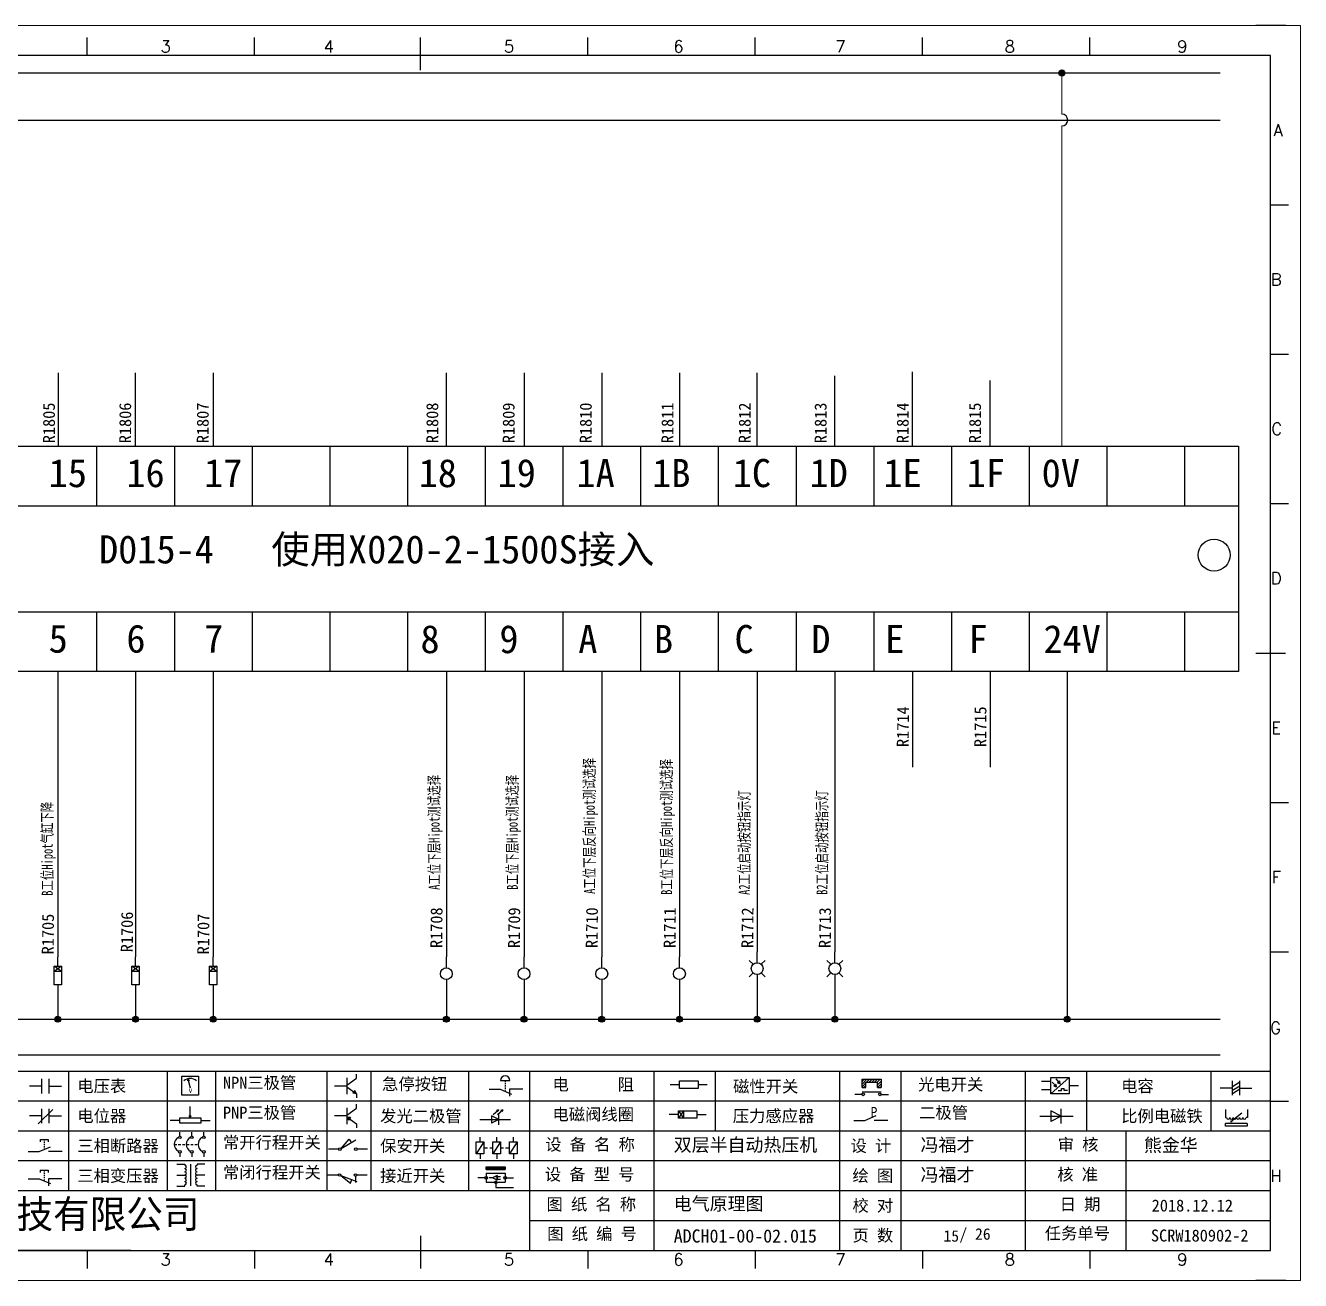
# Model space of a CAD drawing. Extents: x 33864 to 41687, y -3582 to -110.
# Drawn here: x 36772.8 to 36986.1, y -3234 to -3024 of the extents above; entities that cross this region are included whole.
import ezdxf
from ezdxf.enums import TextEntityAlignment as Align

# ---------------------------------------------------------------- set-up
doc = ezdxf.new("R2010")
doc.units = 0
doc.header["$MEASUREMENT"] = 0
doc.layers.add('AE_BOR', color=1, linetype='Continuous')
doc.layers.add('细实线层', color=7, linetype='Continuous')
doc.styles.add('WD', font='romans.shx', dxfattribs={"bigfont": 'gbcbig.shx'})
doc.styles.add('宋', font='', dxfattribs={"width": 0.7})
doc.styles.add('汉字', font='')
doc.styles.get('宋').set_extended_font_data('SimSun')
doc.styles.get('汉字').set_extended_font_data('新宋体')

# ---------------------------------------------------------------- blocks, each defined once
blk = doc.blocks.new('磁性开关')
at = {"linetype": 'ByBlock'}
h = blk.add_hatch(dxfattribs=at)
h.set_pattern_fill('ANSI31', color=256, scale=0.1, style=0)
h.set_pattern_definition([(45, (0, 0), (-0.224506403, 0.224506403), [])])
h.paths.add_polyline_path([(-1907.69, -775.29), (-1910.88, -775.29), (-1910.88, -776.69), (-1910.25, -776.69), (-1910.25, -775.79), (-1908.31, -775.79), (-1908.31, -776.69), (-1907.69, -776.69)])
for p, q in [((-1910.88, -776.69), (-1910.88, -775.29)), ((-1910.88, -775.29), (-1907.69, -775.29)), ((-1910.25, -776.69), (-1910.25, -775.79)), ((-1910.25, -775.79), (-1908.31, -775.79)), ((-1908.31, -776.69), (-1908.31, -775.79)), ((-1907.69, -775.29), (-1907.69, -776.69)), ((-1910.91, -777.81), (-1912.09, -777.81)), ((-1910.88, -776.69), (-1910.25, -776.69)), ((-1910.88, -777.39), (-1907.69, -777.39)), ((-1908.31, -776.69), (-1907.69, -776.69)), ((-1907.66, -777.81), (-1906.48, -777.81))]:
    blk.add_line(p, q, dxfattribs=at)
for centre in [(-1910.68, -777.81), (-1907.88, -777.81)]:
    blk.add_circle(centre, 0.225, dxfattribs=at)
blk = doc.blocks.new('光电开关')
at = {"linetype": 'ByBlock'}
h = blk.add_hatch(dxfattribs=at)
h.set_pattern_fill('ANSI31', color=256, scale=0.01, style=0)
h.set_pattern_definition([(45, (0.172267, 0), (-0.0224506403, 0.0224506403), [])])
h.paths.add_polyline_path([(-1882.44, -776.34), (-1882.5, -775.91), (-1882.68, -776.07)])
h.paths.add_polyline_path([(-1882.44, -776.34), (-1882.68, -776.07), (-1882.86, -776.23)])
h.paths.add_polyline_path([(-1883.11, -776.45), (-1883.29, -776.61), (-1883.05, -776.88)])
h.paths.add_polyline_path([(-1883.29, -776.61), (-1883.47, -776.77), (-1883.05, -776.88)])
for p, q in [((-1884.01, -775.96), (-1885.56, -775.96)), ((-1880.91, -775.3), (-1884.01, -778.05)), ((-1883.75, -776.09), (-1883.05, -776.88)), ((-1883.14, -775.55), (-1882.44, -776.34)), ((-1882.5, -775.91), (-1882.86, -776.23)), ((-1882.44, -776.34), (-1882.86, -776.23)), ((-1882.44, -776.34), (-1882.5, -775.91)), ((-1884.01, -777.39), (-1885.56, -777.39)), ((-1883.11, -776.45), (-1883.47, -776.77)), ((-1883.05, -776.88), (-1883.47, -776.77)), ((-1883.05, -776.88), (-1883.11, -776.45)), ((-1882.78, -777.47), (-1882.23, -777.47)), ((-1882.23, -777.47), (-1882.23, -777.14)), ((-1882.23, -777.14), (-1881.78, -777.14)), ((-1881.78, -777.47), (-1881.78, -777.14)), ((-1881.23, -777.47), (-1881.78, -777.47)), ((-1879.37, -776.67), (-1880.91, -776.67))]:
    blk.add_line(p, q, dxfattribs=at)
blk.add_lwpolyline([(-1884.01, -775.3), (-1880.91, -775.3), (-1880.91, -778.05), (-1884.01, -778.05)], close=True, dxfattribs=at)
blk = doc.blocks.new('常开按钮')
at = {"linetype": 'ByBlock'}
for p, q in [((-1910.06, -787.73), (-1908.18, -786.93)), ((-1909.9, -785.68), (-1908.56, -785.68)), ((-1909.9, -785.68), (-1909.9, -786.07)), ((-1909.23, -785.68), (-1909.23, -785.89)), ((-1909.23, -786.06), (-1909.23, -786.28)), ((-1909.23, -786.45), (-1909.23, -786.67)), ((-1909.23, -786.84), (-1909.23, -787.05)), ((-1908.56, -785.68), (-1908.56, -786.07)), ((-1911.92, -787.73), (-1910.06, -787.73)), ((-1909.23, -787.22), (-1909.23, -787.38)), ((-1906.25, -787.73), (-1908.52, -787.73))]:
    blk.add_line(p, q, dxfattribs=at)
blk = doc.blocks.new('常开触点')
at = {"linetype": 'ByBlock'}
for p, q in [((-1853.82, -782.99), (-1853.82, -780.56)), ((-1852.6, -782.99), (-1852.6, -780.56)), ((-1853.82, -781.77), (-1855.88, -781.77)), ((-1852.6, -781.77), (-1850.55, -781.77))]:
    blk.add_line(p, q, dxfattribs=at)
blk = doc.blocks.new('常闭触点')
at = {"linetype": 'ByBlock'}
for p, q in [((-1853.82, -786.77), (-1855.88, -786.77)), ((-1852.01, -785.66), (-1854.43, -788.1)), ((-1853.82, -787.99), (-1853.82, -785.56)), ((-1852.6, -787.99), (-1852.6, -785.56)), ((-1852.6, -786.77), (-1850.55, -786.77))]:
    blk.add_line(p, q, dxfattribs=at)
blk = doc.blocks.new('常闭按钮')
at = {"linetype": 'ByBlock'}
for p, q in [((-1854.11, -790.83), (-1852.77, -790.83)), ((-1854.11, -790.83), (-1854.11, -791.22)), ((-1853.44, -790.83), (-1853.44, -791.04)), ((-1853.44, -791.21), (-1853.44, -791.43)), ((-1852.77, -790.83), (-1852.77, -791.22)), ((-1856.13, -792.28), (-1854.28, -792.28)), ((-1854.28, -792.28), (-1852.4, -793.09)), ((-1853.44, -791.6), (-1853.44, -791.82)), ((-1853.44, -791.99), (-1853.44, -792.2)), ((-1853.44, -792.37), (-1853.44, -792.53)), ((-1850.47, -792.28), (-1852.73, -792.28)), ((-1852.73, -792.28), (-1852.73, -793.43))]:
    blk.add_line(p, q, dxfattribs=at)
blk = doc.blocks.new('电磁阀线圈')
at = {"linetype": 'ByBlock'}
for p, q in [((-1854.61, -796.54), (-1856.17, -796.54)), ((-1854.61, -795.92), (-1853.75, -797.16)), ((-1853.75, -795.92), (-1854.61, -797.16)), ((-1853.75, -795.92), (-1853.75, -797.16)), ((-1851.53, -796.54), (-1849.97, -796.54))]:
    blk.add_line(p, q, dxfattribs=at)
blk.add_lwpolyline([(-1854.61, -795.92), (-1851.53, -795.92), (-1851.53, -797.16), (-1854.61, -797.16)], close=True, dxfattribs=at)
blk = doc.blocks.new('电压表')
at = {"linetype": 'ByBlock'}
for p, q in [((-1814.84, -780.75), (-1814.91, -781.13)), ((-1814.6, -781.05), (-1814.91, -781.13)), ((-1814.84, -780.75), (-1814.46, -782.26)), ((-1814.84, -780.75), (-1814.6, -781.05))]:
    blk.add_line(p, q, dxfattribs=at)
blk.add_lwpolyline([(-1815.84, -780.34), (-1813.07, -780.34), (-1813.07, -783.49), (-1815.84, -783.49)], close=True, dxfattribs=at)
blk.add_arc((-1814.46, -782.26), 1.56, 46.8313, 133.1687, dxfattribs=at)
at = {"linetype": 'ByBlock', "insert": (-1814.7, -782.39), "char_height": 0.75, "width": 0.6768, "attachment_point": 1}
blk.add_mtext('V', dxfattribs=at)
blk = doc.blocks.new('电位器')
at = {"linetype": 'ByBlock'}
for p, q in [((-1814.45, -787.3), (-1814.62, -786.96)), ((-1814.62, -786.96), (-1814.27, -786.96)), ((-1814.45, -787.3), (-1814.45, -785.39)), ((-1814.45, -787.3), (-1814.27, -786.96)), ((-1816.21, -787.75), (-1817.79, -787.75)), ((-1812.68, -787.75), (-1811.1, -787.75))]:
    blk.add_line(p, q, dxfattribs=at)
blk.add_lwpolyline([(-1816.21, -787.3), (-1812.68, -787.3), (-1812.68, -788.2), (-1816.21, -788.2)], close=True, dxfattribs=at)
blk = doc.blocks.new('三相断路器')
at = {"linetype": 'ByBlock'}
for p, q in [((-1816.17, -790.33), (-1816.17, -789.7)), ((-1814.17, -790.33), (-1814.17, -789.7)), ((-1812.18, -790.33), (-1812.18, -789.7)), ((-1817.14, -791.74), (-1816.72, -791.74)), ((-1816.45, -791.74), (-1816.03, -791.74)), ((-1816.17, -793.19), (-1816.17, -793.83)), ((-1815.76, -791.74), (-1815.34, -791.74)), ((-1815.07, -791.74), (-1814.65, -791.74)), ((-1814.38, -791.74), (-1813.96, -791.74)), ((-1814.17, -793.19), (-1814.17, -793.83)), ((-1813.69, -791.74), (-1813.27, -791.74)), ((-1812.18, -793.19), (-1812.18, -793.83))]:
    blk.add_line(p, q, dxfattribs=at)
for centre in [(-1816.17, -790.55), (-1814.17, -790.55), (-1812.18, -790.55), (-1816.17, -792.98), (-1814.17, -792.98), (-1812.18, -792.98)]:
    blk.add_circle(centre, 0.219, dxfattribs=at)
for centre in [(-1815.81, -791.74), (-1813.82, -791.74), (-1811.83, -791.74)]:
    blk.add_arc(centre, 1.32, 115.5791, 244.4209, dxfattribs=at)
blk = doc.blocks.new('三相变压器')
at = {"linetype": 'ByBlock'}
for p, q in [((-1816.69, -795.03), (-1815.37, -795.03)), ((-1815.37, -795.03), (-1815.37, -795.24)), ((-1814.34, -798.7), (-1814.34, -795.04)), ((-1812, -795.03), (-1813.32, -795.03)), ((-1813.32, -795.03), (-1813.32, -795.24)), ((-1816.69, -796.87), (-1815.37, -796.87)), ((-1812, -796.87), (-1813.32, -796.87)), ((-1816.69, -798.71), (-1815.37, -798.71)), ((-1815.37, -798.71), (-1815.37, -798.5)), ((-1813.32, -798.71), (-1813.32, -798.5)), ((-1812, -798.71), (-1813.32, -798.71))]:
    blk.add_line(p, q, dxfattribs=at)
for centre, start, end in [((-1815.37, -795.51), 270, 90), ((-1813.32, -795.51), 90, 270), ((-1815.37, -796.06), 270, 90), ((-1815.37, -796.6), 270, 90), ((-1815.37, -797.14), 270, 90), ((-1815.37, -797.68), 270, 90), ((-1813.32, -796.06), 90, 270), ((-1813.32, -796.6), 90, 270), ((-1813.32, -797.14), 90, 270), ((-1813.32, -797.68), 90, 270), ((-1815.37, -798.23), 270, 90), ((-1813.32, -798.23), 90, 270)]:
    blk.add_arc(centre, 0.271, start, end, dxfattribs=at)
blk = doc.blocks.new('压力感应器')
at = {"linetype": 'ByBlock'}
for p, q in [((-1817.44, -777.73), (-1815.59, -777.73)), ((-1815.59, -777.73), (-1813.71, -776.93)), ((-1811.78, -777.73), (-1814.05, -777.73))]:
    blk.add_line(p, q, dxfattribs=at)
at = {"linetype": 'ByBlock', "insert": (-1814.65, -775.48), "char_height": 1.68, "width": 1.2242, "attachment_point": 1}
blk.add_mtext('{\\fNSimSun|b0|i0|c134|p49;P}', dxfattribs=at)
blk = doc.blocks.new('二极管')
at = {"linetype": 'ByBlock'}
for p, q in [((-1783.97, -776.77), (-1785.69, -775.9)), ((-1785.69, -775.9), (-1785.69, -777.65)), ((-1783.97, -777.99), (-1783.97, -775.56)), ((-1787.52, -776.77), (-1781.92, -776.77)), ((-1783.97, -776.77), (-1785.69, -777.65))]:
    blk.add_line(p, q, dxfattribs=at)
blk = doc.blocks.new('NPN三极管')
at = {"linetype": 'ByBlock'}
for p, q in [((-1785.73, -780.61), (-1785.73, -783.32)), ((-1785.73, -781.82), (-1784.15, -780.66)), ((-1784.15, -780.66), (-1784.15, -779.98)), ((-1785.73, -781.97), (-1787.81, -781.97)), ((-1785.73, -782.11), (-1784.15, -783.27)), ((-1784.41, -782.73), (-1784.74, -783.18)), ((-1784.15, -783.27), (-1784.41, -782.73)), ((-1784.15, -783.27), (-1784.74, -783.18)), ((-1784.15, -783.27), (-1784.15, -783.96))]:
    blk.add_line(p, q, dxfattribs=at)
blk = doc.blocks.new('PNP三极管')
at = {"linetype": 'ByBlock'}
for p, q in [((-1783.32, -785.43), (-1783.32, -784.75)), ((-1784.9, -786.74), (-1786.98, -786.74)), ((-1784.9, -785.38), (-1784.9, -788.09)), ((-1784.9, -786.59), (-1783.32, -785.43)), ((-1784.9, -786.88), (-1783.32, -788.04)), ((-1784.9, -786.88), (-1784.31, -786.97)), ((-1784.9, -786.88), (-1784.64, -787.42)), ((-1784.31, -786.97), (-1784.64, -787.42)), ((-1783.32, -788.04), (-1783.32, -788.73))]:
    blk.add_line(p, q, dxfattribs=at)
blk = doc.blocks.new('常开行程开关')
at = {"linetype": 'ByBlock'}
for p, q in [((-1785.89, -792.17), (-1784.52, -790.62)), ((-1785.89, -792.17), (-1783.43, -790.72)), ((-1784.52, -790.62), (-1784.19, -791.17)), ((-1786.29, -792.3), (-1788.01, -792.3)), ((-1781.48, -792.3), (-1783.21, -792.3))]:
    blk.add_line(p, q, dxfattribs=at)
for centre in [(-1786.07, -792.3), (-1783.42, -792.3)]:
    blk.add_circle(centre, 0.219, dxfattribs=at)
blk = doc.blocks.new('常闭行程开关')
at = {"linetype": 'ByBlock'}
for p, q in [((-1786.34, -796.62), (-1788.07, -796.62)), ((-1785.93, -796.72), (-1783.25, -797.7)), ((-1785.93, -796.72), (-1784.3, -798)), ((-1784.3, -798), (-1784.08, -797.4)), ((-1783.48, -796.84), (-1783.48, -797.85)), ((-1781.54, -796.62), (-1783.26, -796.62))]:
    blk.add_line(p, q, dxfattribs=at)
for centre in [(-1786.12, -796.62), (-1783.48, -796.62)]:
    blk.add_circle(centre, 0.219, dxfattribs=at)
blk = doc.blocks.new('电容')
at = {"linetype": 'ByBlock'}
for p, q in [((-1756.08, -782.99), (-1756.08, -780.56)), ((-1754.86, -782.99), (-1754.86, -780.56)), ((-1756.08, -781.77), (-1758.13, -781.77)), ((-1754.86, -780.79), (-1756.08, -781.55)), ((-1754.86, -781.44), (-1756.08, -782.2)), ((-1754.86, -781.99), (-1756.08, -782.75)), ((-1754.86, -781.77), (-1752.81, -781.77))]:
    blk.add_line(p, q, dxfattribs=at)
blk = doc.blocks.new('发光二极管')
at = {"linetype": 'ByBlock'}
for p, q in [((-1758.01, -786.77), (-1752.89, -786.77)), ((-1754.84, -786.77), (-1756.04, -786.16)), ((-1756.04, -786.16), (-1756.04, -787.39)), ((-1754.84, -786.77), (-1756.04, -787.39)), ((-1755.78, -785.92), (-1754.89, -785.14)), ((-1754.89, -785.14), (-1755.2, -785.22)), ((-1755.2, -785.22), (-1755.01, -785.43)), ((-1755.08, -785.92), (-1754.18, -785.14)), ((-1754.89, -785.14), (-1755.01, -785.43)), ((-1754.84, -787.63), (-1754.84, -785.92)), ((-1754.18, -785.14), (-1754.49, -785.22)), ((-1754.49, -785.22), (-1754.31, -785.43)), ((-1754.18, -785.14), (-1754.31, -785.43))]:
    blk.add_line(p, q, dxfattribs=at)
blk = doc.blocks.new('比例电磁阀')
at = {"linetype": 'ByBlock'}
for p, q in [((-1757.26, -775.38), (-1757.26, -776.71)), ((-1754.5, -775.98), (-1756.35, -777.44)), ((-1753.58, -775.38), (-1753.58, -776.71)), ((-1757.26, -776.71), (-1757.05, -776.71)), ((-1753.6, -777.73), (-1757.25, -777.73)), ((-1757.25, -778.13), (-1757.25, -777.73)), ((-1753.6, -778.13), (-1757.25, -778.13)), ((-1756.35, -777.44), (-1756.25, -777.25)), ((-1756.35, -777.44), (-1756.15, -777.38)), ((-1756.15, -777.38), (-1756.25, -777.25)), ((-1753.58, -776.71), (-1753.8, -776.71)), ((-1753.6, -777.73), (-1753.6, -778.13))]:
    blk.add_line(p, q, dxfattribs=at)
for centre in [(-1756.78, -776.71), (-1756.24, -776.71), (-1755.7, -776.71), (-1755.15, -776.71), (-1754.61, -776.71), (-1754.07, -776.71)]:
    blk.add_arc(centre, 0.271, 180, 0, dxfattribs=at)
blk = doc.blocks.new('保安开关')
at = {"linetype": 'ByBlock'}
for p, q in [((-1757.33, -790.79), (-1758.6, -792.81)), ((-1757.96, -790.79), (-1757.96, -789.97)), ((-1754.54, -790.79), (-1755.81, -792.81)), ((-1755.17, -790.79), (-1755.17, -789.97)), ((-1751.75, -790.79), (-1753.02, -792.81)), ((-1752.39, -790.79), (-1752.39, -789.97)), ((-1757.96, -792.81), (-1757.96, -793.62)), ((-1757.33, -791.8), (-1756.72, -791.8)), ((-1756.35, -791.8), (-1755.89, -791.8)), ((-1755.17, -792.81), (-1755.17, -793.62)), ((-1754.52, -791.8), (-1754.06, -791.8)), ((-1753.69, -791.8), (-1753.08, -791.8)), ((-1752.39, -792.81), (-1752.39, -793.62))]:
    blk.add_line(p, q, dxfattribs=at)
for points in [[(-1758.6, -790.79), (-1757.33, -790.79), (-1757.33, -792.81), (-1758.6, -792.81)], [(-1755.81, -790.79), (-1754.54, -790.79), (-1754.54, -792.81), (-1755.81, -792.81)], [(-1753.02, -790.79), (-1751.75, -790.79), (-1751.75, -792.81), (-1753.02, -792.81)]]:
    blk.add_lwpolyline(points, close=True, dxfattribs=at)
blk = doc.blocks.new('接近开关')
at = {"linetype": 'ByBlock'}
h = blk.add_hatch(dxfattribs=at)
h.set_pattern_fill('ANSI31', color=256, scale=0.01, style=0)
h.set_pattern_definition([(45, (-89.131516, -30.795668), (-0.0224506403, 0.0224506403), [])])
h.paths.add_polyline_path([(-1513.76, -1123.35), (-1513.76, -1122.85), (-1516.96, -1122.85), (-1516.96, -1123.35)])
for p, q in [((-1516.96, -1123.35), (-1516.96, -1122.85)), ((-1516.96, -1122.85), (-1513.76, -1122.85)), ((-1516.96, -1123.35), (-1513.76, -1123.35)), ((-1516.96, -1123.95), (-1513.76, -1123.95)), ((-1516.96, -1123.95), (-1516.96, -1125.47)), ((-1513.76, -1122.85), (-1513.76, -1123.35)), ((-1513.76, -1123.95), (-1513.76, -1125.47)), ((-1517.18, -1124.71), (-1518.36, -1124.71)), ((-1516.96, -1125.47), (-1513.76, -1125.47)), ((-1515.91, -1124.71), (-1516.45, -1124.71)), ((-1515.11, -1124.31), (-1515.91, -1124.71)), ((-1515.11, -1125.11), (-1515.91, -1124.71)), ((-1515.36, -1125.69), (-1515.36, -1126.36)), ((-1515.33, -1124.53), (-1515.17, -1124.53)), ((-1515.33, -1124.88), (-1515.17, -1124.88)), ((-1515.25, -1124.45), (-1515.25, -1124.61)), ((-1515.11, -1124.31), (-1515.11, -1125.11)), ((-1515.11, -1124.48), (-1514.58, -1124.48)), ((-1515.11, -1124.94), (-1514.58, -1124.94)), ((-1513.54, -1124.71), (-1512.36, -1124.71)), ((-1515.36, -1126.36), (-1512.36, -1126.36))]:
    blk.add_line(p, q, dxfattribs=at)
for centre in [(-1516.96, -1124.71), (-1515.36, -1125.47), (-1513.76, -1124.71)]:
    blk.add_circle(centre, 0.225, dxfattribs=at)
blk = doc.blocks.new('电阻')
at = {"linetype": 'ByBlock'}
for p, q in [((-3.09, 0), (-1.57, 0)), ((1.57, 0), (3.09, 0))]:
    blk.add_line(p, q, dxfattribs=at)
blk.add_lwpolyline([(-1.57, 0.63), (1.57, 0.63), (1.57, -0.63), (-1.57, -0.63)], close=True, dxfattribs=at)
blk = doc.blocks.new('急停按钮')
at = {"linetype": 'ByBlock'}
for p, q in [((-1.86, 0), (0, 0)), ((0, 0), (1.88, -0.81)), ((0.06, 1.45), (1.61, 1.45)), ((0.83, 1.45), (0.83, 1.24)), ((0.83, 1.07), (0.83, 0.85)), ((0.83, 0.68), (0.83, 0.47)), ((0.83, 0.29), (0.83, 0.08)), ((3.81, 0), (1.54, 0)), ((1.54, 0), (1.54, -1.15)), ((0.83, -0.09), (0.83, -0.24))]:
    blk.add_line(p, q, dxfattribs=at)
blk.add_arc((0.83, 1.45), 0.774, 0, 180)
blk = doc.blocks.new('中间继电器')
at = {"linetype": 'ByBlock'}
for p, q in [((-1880.72, -791.92), (-1882.54, -791.92)), ((-1878.74, -791.92), (-1876.92, -791.92))]:
    blk.add_line(p, q, dxfattribs=at)
blk.add_circle((-1879.73, -791.92), 0.992, dxfattribs=at)
blk = doc.blocks.new('指示灯')
at = {"linetype": 'ByBlock'}
for p, q in [((-1854.62, -775.59), (-1853.97, -776.23)), ((-1851.9, -775.59), (-1852.54, -776.23)), ((-1854.25, -776.92), (-1856.06, -776.92)), ((-1854.62, -778.25), (-1853.97, -777.61)), ((-1851.9, -778.25), (-1852.54, -777.61)), ((-1852.26, -776.92), (-1850.45, -776.92))]:
    blk.add_line(p, q, dxfattribs=at)
blk.add_circle((-1853.26, -776.92), 0.992, dxfattribs=at)

msp = doc.modelspace()

# ---------------------------------------------------------------- hatches: boundary and pattern name
at = {"lineweight": -2}
h = msp.add_hatch(color=0, dxfattribs=at)
edge = h.paths.add_edge_path()
edge.add_arc((36946.223, -3031.929), 0.5, 0, 360)
h = msp.add_hatch(color=0, dxfattribs=at)
edge = h.paths.add_edge_path()
edge.add_arc((36778.249, -3190.266), 0.5, 0, 360)
h = msp.add_hatch(color=0, dxfattribs=at)
edge = h.paths.add_edge_path()
edge.add_arc((36791.249, -3190.266), 0.5, 0, 360)
h = msp.add_hatch(color=0, dxfattribs=at)
edge = h.paths.add_edge_path()
edge.add_arc((36804.249, -3190.266), 0.5, 0, 360)
h = msp.add_hatch(color=0, dxfattribs=at)
edge = h.paths.add_edge_path()
edge.add_arc((36843.249, -3190.266), 0.5, 0, 360)
h = msp.add_hatch(color=0, dxfattribs=at)
edge = h.paths.add_edge_path()
edge.add_arc((36856.249, -3190.266), 0.5, 0, 360)
h = msp.add_hatch(color=0, dxfattribs=at)
edge = h.paths.add_edge_path()
edge.add_arc((36869.249, -3190.266), 0.5, 0, 360)
h = msp.add_hatch(color=0, dxfattribs=at)
edge = h.paths.add_edge_path()
edge.add_arc((36882.249, -3190.266), 0.5, 0, 360)
h = msp.add_hatch(color=0, dxfattribs=at)
edge = h.paths.add_edge_path()
edge.add_arc((36895.249, -3190.266), 0.5, 0, 360)
h = msp.add_hatch(color=0, dxfattribs=at)
edge = h.paths.add_edge_path()
edge.add_arc((36908.249, -3190.266), 0.5, 0, 360)
h = msp.add_hatch(color=0, dxfattribs=at)
edge = h.paths.add_edge_path()
edge.add_arc((36947.123, -3190.266), 0.5, 0, 360)

# ---------------------------------------------------------------- linework, layer by layer
for p, q in [((36981.151, -3028.986), (36694.151, -3028.986)), ((36981.151, -3228.986), (36981.151, -3028.986)), ((36699.181, -3228.986), (36978.681, -3228.986)), ((36819.947, -3228.986), (36879.897, -3228.986)), ((36879.897, -3228.986), (36948.683, -3228.986))]:
    msp.add_line(p, q)
at = {"color": 0, "lineweight": -2}
for p, q in [((36708.928, -3031.929), (36972.705, -3031.929)), ((36708.89, -3039.801), (36908.401, -3039.801)), ((36908.401, -3039.801), (36972.705, -3039.801)), ((36778.3, -3082.09), (36778.3, -3094.377)), ((36804.219, -3082.09), (36804.219, -3094.377)), ((36843.24, -3082.09), (36843.24, -3094.377)), ((36856.249, -3082.09), (36856.249, -3094.377)), ((36869.249, -3082.09), (36869.249, -3094.377)), ((36882.249, -3082.09), (36882.249, -3094.377)), ((36784.749, -3094.377), (36784.749, -3104.377)), ((36797.749, -3094.377), (36797.749, -3104.377)), ((36810.749, -3094.377), (36810.749, -3104.377)), ((36823.749, -3094.377), (36823.749, -3104.377)), ((36836.749, -3094.377), (36836.749, -3104.377)), ((36849.749, -3094.377), (36849.749, -3104.377)), ((36862.749, -3094.377), (36862.749, -3104.377)), ((36875.749, -3094.377), (36875.749, -3104.377)), ((36888.749, -3094.377), (36888.749, -3104.377)), ((36901.749, -3094.377), (36901.749, -3104.377)), ((36914.749, -3094.377), (36914.749, -3104.377)), ((36927.749, -3094.377), (36927.749, -3104.377)), ((36940.749, -3094.377), (36940.749, -3104.377)), ((36953.749, -3094.377), (36953.749, -3104.377)), ((36966.749, -3094.377), (36966.749, -3104.377)), ((36709.749, -3104.377), (36975.771, -3104.377)), ((36709.749, -3122.081), (36975.771, -3122.081)), ((36784.749, -3122.081), (36784.749, -3132.081)), ((36797.749, -3122.081), (36797.749, -3132.081)), ((36810.749, -3122.081), (36810.749, -3132.081)), ((36823.749, -3122.081), (36823.749, -3132.081)), ((36836.749, -3122.081), (36836.749, -3132.081)), ((36849.749, -3122.081), (36849.749, -3132.081)), ((36862.749, -3122.081), (36862.749, -3132.081)), ((36875.749, -3122.081), (36875.749, -3132.081)), ((36888.749, -3122.081), (36888.749, -3132.081)), ((36901.749, -3122.081), (36901.749, -3132.081)), ((36914.749, -3122.081), (36914.749, -3132.081)), ((36927.749, -3122.081), (36927.749, -3132.081)), ((36940.749, -3122.081), (36940.749, -3132.081)), ((36953.749, -3122.081), (36953.749, -3132.081)), ((36966.749, -3122.081), (36966.749, -3132.081)), ((36947.123, -3132.159), (36947.123, -3190.266)), ((36778.249, -3185.123), (36778.249, -3190.266)), ((36791.249, -3185.123), (36791.249, -3190.266)), ((36804.249, -3185.123), (36804.249, -3190.266)), ((36708.961, -3190.266), (36972.705, -3190.266)), ((36708.833, -3196.238), (36972.705, -3196.238)), ((36780.053, -3198.986), (36780.053, -3218.986)), ((36796.546, -3198.986), (36796.546, -3218.986)), ((36804.648, -3198.986), (36804.648, -3218.986)), ((36823.267, -3198.986), (36823.267, -3218.986)), ((36830.626, -3198.986), (36830.626, -3218.986)), ((36846.936, -3198.986), (36846.936, -3218.986)), ((36857.174, -3198.986), (36857.174, -3228.901)), ((36877.985, -3198.986), (36877.985, -3208.986)), ((36888.223, -3198.986), (36888.223, -3208.986)), ((36909.033, -3198.986), (36909.033, -3208.986)), ((36919.271, -3198.986), (36919.271, -3208.986)), ((36940.081, -3198.986), (36940.081, -3208.986)), ((36950.319, -3198.986), (36950.319, -3208.986)), ((36971.129, -3198.986), (36971.129, -3208.986)), ((36877.985, -3208.986), (36877.985, -3228.901)), ((36909.033, -3208.986), (36909.033, -3228.986)), ((36919.271, -3208.986), (36919.271, -3228.986)), ((36940.081, -3208.986), (36940.081, -3228.986)), ((36956.934, -3208.986), (36956.934, -3228.986))]:
    msp.add_line(p, q, dxfattribs=at)
at = {"lineweight": -2}
for p, q in [((36791.249, -3094.377), (36791.249, -3082.09)), ((36895.249, -3094.377), (36895.249, -3082.09)), ((36921.249, -3094.377), (36921.249, -3081.957)), ((36908.249, -3094.377), (36908.249, -3082.597)), ((36934.249, -3094.377), (36934.249, -3083.397)), ((36778.249, -3132.081), (36778.249, -3179.848)), ((36791.249, -3132.081), (36791.249, -3179.848)), ((36804.249, -3132.081), (36804.249, -3179.848)), ((36843.249, -3132.081), (36843.249, -3179.848)), ((36856.249, -3132.081), (36856.249, -3179.848)), ((36869.249, -3132.081), (36869.249, -3179.848)), ((36882.249, -3132.081), (36882.249, -3179.848)), ((36895.249, -3132.081), (36895.249, -3178.99)), ((36908.249, -3132.081), (36908.249, -3178.99)), ((36921.249, -3132.081), (36921.249, -3148.107)), ((36934.249, -3132.081), (36934.249, -3148.107)), ((36843.249, -3184.603), (36843.249, -3190.266)), ((36856.249, -3184.603), (36856.249, -3190.266)), ((36869.249, -3184.603), (36869.249, -3190.266)), ((36882.249, -3184.603), (36882.249, -3190.266)), ((36895.249, -3184.603), (36895.249, -3190.266)), ((36908.249, -3184.603), (36908.249, -3190.266))]:
    msp.add_line(p, q, dxfattribs=at)
at = {"linetype": 'ByBlock'}
for p, q in [((36981.151, -3198.986), (36694.151, -3198.986)), ((36981.151, -3203.986), (36694.151, -3203.986)), ((36981.151, -3208.986), (36694.151, -3208.986)), ((36981.151, -3213.986), (36694.151, -3213.986)), ((36981.151, -3218.986), (36694.151, -3218.986)), ((36981.151, -3223.986), (36857.174, -3223.986))]:
    msp.add_line(p, q, dxfattribs=at)
at = {"color": 0, "ltscale": 2}
for p, q in [((36981.151, -3228.986), (36981.151, -3207.54)), ((36790.486, -3228.986), (36694.151, -3228.986)), ((36948.683, -3228.986), (36978.681, -3228.986)), ((36948.683, -3228.986), (36981.151, -3228.986))]:
    msp.add_line(p, q, dxfattribs=at)
at = {"lineweight": 9, "ltscale": 0.1}
for p, q in [((36790.486, -3228.986), (36819.947, -3228.986)), ((36818.59, -3228.986), (36818.59, -3228.986)), ((36818.59, -3228.986), (36818.59, -3228.986)), ((36818.59, -3228.986), (36818.59, -3228.986)), ((36818.59, -3228.986), (36818.59, -3228.986))]:
    msp.add_line(p, q, dxfattribs=at)
at = {"color": 0, "lineweight": -2}
msp.add_lwpolyline([(36709.749, -3094.377), (36975.771, -3094.377), (36975.771, -3132.081), (36709.749, -3132.081)], close=True, dxfattribs=at)
for centre, radius in [((36946.223, -3031.929), 0.5), ((36971.692, -3112.599), 2.672), ((36778.249, -3190.266), 0.5), ((36791.249, -3190.266), 0.5), ((36804.249, -3190.266), 0.5), ((36843.249, -3190.266), 0.5), ((36856.249, -3190.266), 0.5), ((36869.249, -3190.266), 0.5), ((36882.249, -3190.266), 0.5), ((36895.249, -3190.266), 0.5), ((36908.249, -3190.266), 0.5), ((36947.123, -3190.266), 0.5)]:
    msp.add_circle(centre, radius, dxfattribs=at)
msp.add_arc((36946.21, -3039.801), 1, 270, 90, dxfattribs=at)
at = {"layer": 'AE_BOR', "color": 1, "lineweight": 15}
for p, q in [((36689.147, -3023.986), (36986.147, -3023.986)), ((36986.147, -3023.986), (36986.147, -3233.986)), ((36986.147, -3233.986), (36689.147, -3233.986))]:
    msp.add_line(p, q, dxfattribs=at)
at = {"layer": 'AE_BOR', "lineweight": 30}
for p, q in [((36983.681, -3023.986), (36978.681, -3023.986)), ((36983.681, -3233.986), (36978.681, -3233.986))]:
    msp.add_line(p, q, dxfattribs=at)
at = {"layer": 'AE_BOR'}
for p, q in [((36783.181, -3028.986), (36783.181, -3025.986)), ((36811.181, -3028.986), (36811.181, -3025.986)), ((36838.931, -3028.986), (36838.931, -3025.986)), ((36866.931, -3028.986), (36866.931, -3025.986)), ((36894.931, -3028.986), (36894.931, -3025.986)), ((36922.931, -3028.986), (36922.931, -3025.986)), ((36950.931, -3028.986), (36950.931, -3025.986)), ((36981.151, -3053.986), (36984.151, -3053.986)), ((36981.151, -3078.986), (36984.151, -3078.986)), ((36981.151, -3103.986), (36984.151, -3103.986)), ((36981.151, -3153.986), (36984.151, -3153.986)), ((36981.151, -3178.986), (36984.151, -3178.986)), ((36981.151, -3203.986), (36984.151, -3203.986)), ((36783.181, -3228.986), (36783.181, -3231.986)), ((36811.181, -3228.986), (36811.181, -3231.986)), ((36838.931, -3228.986), (36838.931, -3231.986)), ((36866.931, -3228.986), (36866.931, -3231.986)), ((36894.931, -3228.986), (36894.931, -3231.986)), ((36922.931, -3228.986), (36922.931, -3231.986)), ((36950.931, -3228.986), (36950.931, -3231.986))]:
    msp.add_line(p, q, dxfattribs=at)
at = {"layer": 'AE_BOR', "color": 2, "lineweight": 30}
for p, q in [((36838.931, -3031.486), (36838.931, -3026.486)), ((36978.651, -3128.986), (36983.651, -3128.986)), ((36838.931, -3226.486), (36838.931, -3231.486)), ((36838.931, -3228.986), (36838.931, -3231.486))]:
    msp.add_line(p, q, dxfattribs=at)
at = {"layer": '细实线层', "lineweight": 0}
for p, q in [((36946.223, -3031.929), (36946.223, -3038.801)), ((36946.21, -3040.801), (36946.21, -3094.377))]:
    msp.add_line(p, q, dxfattribs=at)

# ---------------------------------------------------------------- block references
at = {"linetype": 'ByBlock'}
for name, p, rotation in [('电磁阀线圈', (37574.788, -5036.018), 270), ('电磁阀线圈', (37587.788, -5036.018), 270), ('电磁阀线圈', (37600.788, -5036.018), 270), ('中间继电器', (36051.329, -1302.924), 90), ('中间继电器', (36064.329, -1302.924), 90), ('中间继电器', (36077.329, -1302.924), 90), ('中间继电器', (36090.329, -1302.924), 90), ('指示灯', (36118.329, -1328.539), 90), ('指示灯', (36131.329, -1328.539), 90)]:
    msp.add_blockref(name, p, dxfattribs=dict(at, rotation=rotation))
for name, p in [('NPN三极管', (38612.345, -2419.483)), ('常开触点', (38629.418, -2419.689)), ('电压表', (38614.857, -2419.47)), ('磁性开关', (38823.676, -2425.026)), ('光电开关', (38828.372, -2424.717)), ('电容', (38730.839, -2420.005)), ('常闭触点', (38629.418, -2419.689)), ('电位器', (38614.857, -2419.47)), ('PNP三极管', (38611.519, -2419.712)), ('发光二极管', (38606.863, -2420.294)), ('电磁阀线圈', (38736.673, -2409.689)), ('压力感应器', (38728.871, -2429.47)), ('二极管', (38730.059, -2429.712)), ('比例电磁阀', (38730.839, -2430.005)), ('三相断路器', (38614.857, -2419.47)), ('保安开关', (38606.863, -2420.005)), ('常开按钮', (38685.204, -2424.689)), ('常开行程开关', (38611.519, -2419.712)), ('常闭按钮', (38629.418, -2424.689)), ('三相变压器', (38614.857, -2419.47)), ('常闭行程开关', (38611.519, -2419.712)), ('接近开关', (38366.864, -2092.088))]:
    msp.add_blockref(name, p, dxfattribs=at)
for name, p in [('急停按钮', (36852.263, -3201.97)), ('电阻', (36883.803, -3201.21))]:
    msp.add_blockref(name, p)

# ---------------------------------------------------------------- texts
at = {"lineweight": -2, "style": '宋', "width": 0.7}
for s, p in [('A工位下层反向Hipot测试选择', (36868.115, -3169.29)), ('B工位下层反向Hipot测试选择', (36881.016, -3169.457)), ('A工位下层Hipot测试选择', (36842.146, -3168.619)), ('B工位下层Hipot测试选择', (36855.214, -3168.619)), ('A2工位启动按钮指示灯', (36894.016, -3169.457)), ('B2工位启动按钮指示灯', (36907.016, -3169.457)), ('B工位Hipot气缸下降', (36777.405, -3169.605))]:
    msp.add_text(s, height=1.83334, rotation=90.11445, dxfattribs=at).set_placement(p)
at = {"color": 0, "lineweight": -2, "char_height": 2}
for s, insert, width, attachment_point, rotation in [('R1805', (36775.763, -3093.887), 71.79445, 1, 90), ('R1806', (36788.52, -3093.887), 71.79445, 1, 90), ('R1807', (36801.49, -3093.887), 71.79445, 1, 90), ('R1808', (36839.893, -3093.887), 71.79445, 1, 90), ('R1809', (36852.667, -3093.887), 71.79445, 1, 90), ('R1810', (36865.567, -3093.887), 71.79445, 1, 90), ('R1811', (36879.238, -3093.887), 71.79445, 1, 90), ('R1812 ', (36892.162, -3093.887), 71.79445, 1, 90), ('R1813', (36904.853, -3093.887), 71.79445, 1, 90), ('R1814', (36918.59, -3093.887), 71.79445, 1, 90), ('R1815', (36930.691, -3093.887), 71.79445, 1, 90), ('R1714', (36920.596, -3144.726), 1.70530256582424e-12, 7, 89.63154), ('R1708', (36842.596, -3178.363), 71.79445, 7, 89.63154), ('R1709 ', (36855.596, -3178.363), 71.79445, 7, 89.63154), ('R1710', (36868.596, -3178.363), 71.79445, 7, 89.63154), ('R1711', (36881.596, -3178.363), 71.79445, 7, 89.63154), ('R1712', (36894.596, -3178.363), 71.79445, 7, 89.63154), ('R1713', (36907.596, -3178.363), 71.79445, 7, 89.63154), ('R1705', (36777.596, -3179.417), 71.79445, 7, 89.63154), ('R1706', (36790.823, -3179.07), 36.54008, 7, 89.63154), ('R1707', (36803.596, -3179.417), 71.79445, 7, 89.63154)]:
    msp.add_mtext(s, dxfattribs=dict(at, insert=insert, width=width, attachment_point=attachment_point, rotation=rotation))
at = {"color": 0, "lineweight": -2, "attachment_point": 1}
for s, insert, char_height, width in [('15', (36776.722, -3096.524), 4.7064, 7.20347), ('16', (36789.722, -3096.524), 4.7064, 7.20347), ('17', (36802.722, -3096.524), 4.7064, 7.20347), ('18', (36838.624, -3096.524), 4.7064, 7.20347), ('19', (36851.824, -3096.524), 4.7064, 7.20347), ('1A', (36865.024, -3096.524), 4.7064, 7.20347), ('1B', (36877.686, -3096.524), 4.7064, 7.20347), ('1C', (36891.165, -3096.524), 4.7064, 7.20347), ('1D', (36904.005, -3096.524), 4.7064, 7.20347), ('1E', (36916.366, -3096.524), 4.7064, 7.20347), ('1F', (36930.325, -3096.524), 4.7064, 7.20347), ('0V', (36942.845, -3096.524), 4.7064, 7.20347), ('D015-4   {\\f宋体|b0|i0|c134|p2;使用X020-2-1500S接入}', (36785.146, -3109.29), 4.70644, 199.01727), ('5', (36776.722, -3124.228), 4.706, 7.20347), ('6', (36789.722, -3124.228), 4.706, 7.20347), ('7', (36802.722, -3124.228), 4.706, 7.20347), ('8', (36838.924, -3124.306), 4.706, 7.20347), ('9', (36852.124, -3124.306), 4.706, 7.20347), ('A', (36865.324, -3124.306), 4.706, 7.20347), ('B', (36877.985, -3124.306), 4.706, 7.20347), ('C', (36891.465, -3124.306), 4.706, 7.20347), ('D', (36904.305, -3124.306), 4.706, 7.20347), ('E', (36916.666, -3124.306), 4.706, 7.20347), ('F', (36930.625, -3124.306), 4.706, 7.20347), ('24V', (36943.145, -3124.306), 4.7064, 7.20347), ('深圳市卓誉自动化科技有限公司', (36716.284, -3220.515), 4.70644, 96.11383)]:
    msp.add_mtext(s, dxfattribs=dict(at, insert=insert, char_height=char_height, width=width))
at = {"color": 0, "lineweight": -2, "insert": (36933.596, -3144.726), "char_height": 2, "attachment_point": 7, "rotation": 89.63154}
msp.add_mtext('R1715', dxfattribs=at)
at = {"char_height": 2, "attachment_point": 1, "style": '汉字'}
for s, insert in [('{\\fKaiTi_GB2312|b0|i0|c134|p49;电压表}', (36781.514, -3200.455)), ('{\\fKaiTi_GB2312|b0|i0|c134|p49;NPN三极管}', (36805.881, -3199.893)), ('{\\fKaiTi_GB2312|b0|i0|c134|p49;急停按钮}', (36832.502, -3200.106)), ('{\\fKaiTi_GB2312|b0|i0|c134|p49;电      阻}', (36861.009, -3200.178)), ('{\\fKaiTi_GB2312|b0|i0|c134|p49;磁性开关}', (36891.219, -3200.515)), ('{\\fKaiTi_GB2312|b0|i0|c134|p49;光电开关}', (36922.17, -3200.177)), ('{\\fKaiTi_GB2312|b0|i0|c134|p49;电容}', (36956.146, -3200.465)), ('{\\fKaiTi_GB2312|b0|i0|c134|p49;电位器}', (36781.514, -3205.455)), ('{\\fKaiTi_GB2312|b0|i0|c134|p49;PNP三极管}', (36805.881, -3204.893)), ('{\\fKaiTi_GB2312|b0|i0|c134|p49;发光二极管}', (36832.169, -3205.465)), ('{\\fKaiTi_GB2312|b0|i0|c134|p49;电磁阀线圈}', (36861.009, -3205.178)), ('{\\fKaiTi_GB2312|b0|i0|c134|p49;压力感应器}', (36891.167, -3205.455)), ('{\\fKaiTi_GB2312|b0|i0|c134|p49;二极管}', (36922.352, -3204.893)), ('{\\fKaiTi_GB2312|b0|i0|c134|p49;比例电磁铁}', (36956.146, -3205.465)), ('{\\fKaiTi_GB2312|b0|i0|c134|p49;三相断路器}', (36781.514, -3210.455)), ('{\\fKaiTi_GB2312|b0|i0|c134|p49;常开行程开关}', (36805.881, -3209.893)), ('{\\fKaiTi_GB2312|b0|i0|c134|p49;保安开关}', (36832.169, -3210.465)), ('{\\fKaiTi_GB2312|b0|i0|c134|p0;设 备 名 称}', (36859.801, -3210.23)), ('{\\fKaiTi_GB2312|b0|i0|c134|p0;设 计}', (36910.869, -3210.446)), ('{\\fKaiTi_GB2312|b0|i0|c134|p0;审 核}', (36945.536, -3210.236)), ('{\\fKaiTi_GB2312|b0|i0|c134|p49;三相变压器}', (36781.514, -3215.455)), ('{\\fKaiTi_GB2312|b0|i0|c134|p49;常闭行程开关}', (36805.881, -3214.893)), ('{\\fKaiTi_GB2312|b0|i0|c134|p49;接近开关}', (36832.169, -3215.465)), ('{\\fKaiTi_GB2312|b0|i0|c134|p0;设 备 型 号}', (36859.727, -3215.23)), ('{\\fKaiTi_GB2312|b0|i0|c134|p0;绘 图}', (36911.197, -3215.446)), ('{\\fKaiTi_GB2312|b0|i0|c134|p0;核 准}', (36945.466, -3215.236)), ('{\\fKaiTi_GB2312|b0|i0|c134|p0;图 纸 名 称}', (36860.011, -3220.23)), ('{\\fKaiTi_GB2312|b0|i0|c134|p0;校 对}', (36911.197, -3220.446)), ('{\\fKaiTi_GB2312|b0|i0|c134|p0;日 期}', (36945.863, -3220.236)), ('{\\fKaiTi_GB2312|b0|i0|c134|p0;图 纸 编 号}', (36860.129, -3225.182)), ('{\\fKaiTi_GB2312|b0|i0|c134|p0;任务单号}', (36943.364, -3225.087)), ('{\\fKaiTi_GB2312|b0|i0|c134|p0;页 数}', (36911.197, -3225.446)), ('{\\fKaiTi_GB2312|b0|i0|c134|p0;SCRW180902-2}', (36961.128, -3225.46))]:
    msp.add_mtext(s, dxfattribs=dict(at, insert=insert))
at = {"attachment_point": 1}
for s, insert, char_height, width in [('{\\fKaiTi_GB2312|b0|i0|c134|p49;双层半自动热压机}', (36881.294, -3210.187), 2.2, 25.88068), ('{\\fKaiTi_GB2312|b0|i0|c134|p49;冯福才}', (36922.58, -3210.187), 2.2, 15.31746), ('{\\fKaiTi_GB2312|b0|i0|c134|p49;熊金华}', (36959.951, -3210.236), 2.2, 15.31746), ('{\\fKaiTi_GB2312|b0|i0|c134|p49;冯福才}', (36922.58, -3215.187), 2.2, 15.31746), ('{\\fKaiTi_GB2312|b0|i0|c134|p49;电气原理图}', (36881.294, -3220.038), 2.2, 25.88003), ('{\\fKaiTi_GB2312|b0|i0|c134|p49;2018.12.12}', (36961.251, -3220.441), 2, 60.2542), ('{\\fKaiTi_GB2312|b0|i0|c134|p49;/ 26}', (36929.086, -3225.244), 1.92, 6.84443), ('{\\fKaiTi_GB2312|b0|i0|c134|p49;ADCH01-00-02.015}', (36881.294, -3225.438), 2.2, 25.68687), ('{\\fKaiTi_GB2312|b0|i0|c134|p49;15}', (36926.415, -3225.566), 1.92, 2.26819)]:
    msp.add_mtext(s, dxfattribs=dict(at, insert=insert, char_height=char_height, width=width))
at = {"layer": 'AE_BOR', "style": 'WD'}
for s, p in [('3', (36796.293, -3028.486)), ('4', (36823.593, -3028.486)), ('5', (36853.742, -3028.486)), ('6', (36882.087, -3028.486)), ('7', (36909.185, -3028.486)), ('8', (36937.515, -3028.486)), ('9', (36966.379, -3028.486)), ('3', (36796.293, -3231.486)), ('4', (36823.593, -3231.486)), ('5', (36853.742, -3231.486)), ('6', (36882.087, -3231.486)), ('7', (36909.185, -3231.486)), ('8', (36937.515, -3231.486)), ('9', (36966.379, -3231.486))]:
    msp.add_text(s, height=2, dxfattribs=at).set_placement(p, align=Align.CENTER)
for s, p in [('A', (36983.175, -3041.486)), ('B', (36982.984, -3066.486)), ('C', (36983.079, -3091.486)), ('D', (36982.984, -3116.486)), ('E', (36982.889, -3141.486)), ('F', (36982.889, -3166.486)), ('F', (36982.889, -3166.486)), ('G', (36982.889, -3191.705)), ('H', (36982.984, -3216.486))]:
    msp.add_text(s, height=2, dxfattribs=at).set_placement(p, align=Align.MIDDLE_RIGHT)

doc.saveas('drawing.dxf')
